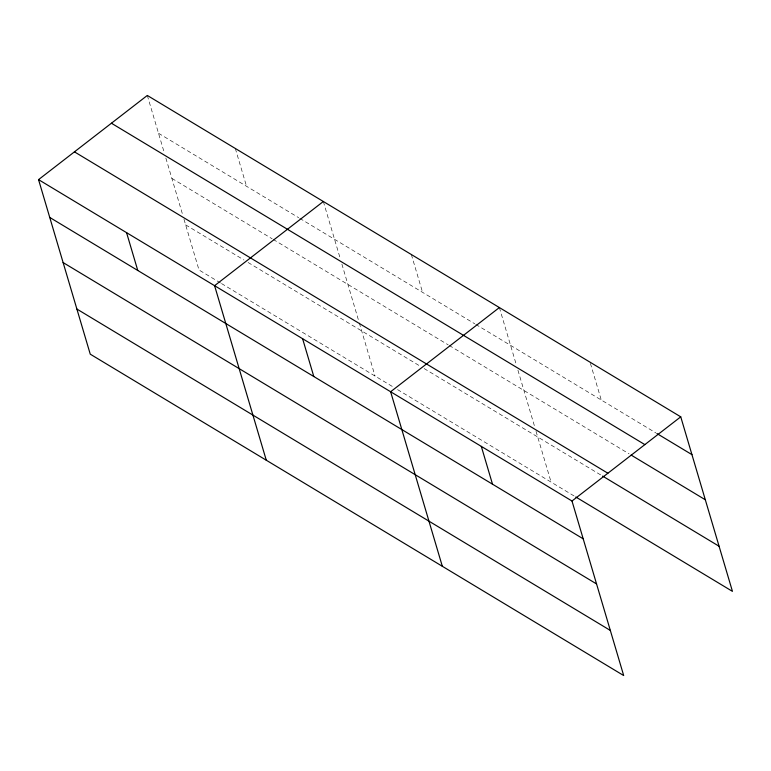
<?xml version="1.0" encoding="UTF-8"?>
<svg xmlns="http://www.w3.org/2000/svg" width="771" height="771" viewBox="0 0 771 771"><rect width="100%" height="100%" fill="white"/><g stroke="black" fill="none" stroke-linecap="round" stroke-linejoin="round"><path stroke-width="0.58" stroke-dasharray="3.85 2.89" d="M158.508 133.258L298.724 217.73M299.746 218.347L474.753 323.791M475.784 324.408L655.88 432.907M171.866 178.38L272.173 238.808M273.194 239.424L448.211 344.859M449.233 345.475L629.059 453.82M185.638 224.862L243.983 260.01M248.069 262.477L420.012 366.071M424.108 368.538L601.602 475.476M220.496 282.938L199.005 269.985L183.961 219.195M221.518 283.555L393.461 387.138M397.557 389.606L574.78 496.379M590.403 363.343L601.264 400.004M499.377 307.562L516.589 365.676M517.929 370.186L534.688 426.777M536.038 431.307L551.082 482.097M411.357 254.536L422.556 292.344M323.338 201.501L340.56 259.615M341.89 264.125L358.987 321.854M359.325 322.982L375.043 376.046M235.319 148.475L246.527 186.283M147.309 95.45L164.522 153.564M165.852 158.074L182.621 214.656"/><path stroke-width="1.16" d="M38.55 179.633L571.995 501.015L623.691 675.55L90.255 354.168L38.55 179.633L147.309 95.45L680.745 416.832L732.45 591.367L575.812 496.996M323.338 201.501L214.589 285.684L266.284 460.229M499.377 307.562L390.627 391.745L442.323 566.28M571.995 501.015L680.745 416.832M656.911 433.533L691.953 454.639M111.419 123.225L644.864 444.616M631.121 455.063L705.311 499.762M74.44 151.848L607.885 473.23M602.633 476.092L719.083 546.253M49.749 217.441L583.194 538.823M63.116 262.564L596.561 583.946M76.888 309.046L610.333 630.437M481.306 446.38L492.505 484.188M302.608 338.72L313.807 376.527M126.569 232.659L137.768 270.467"/></g></svg>
